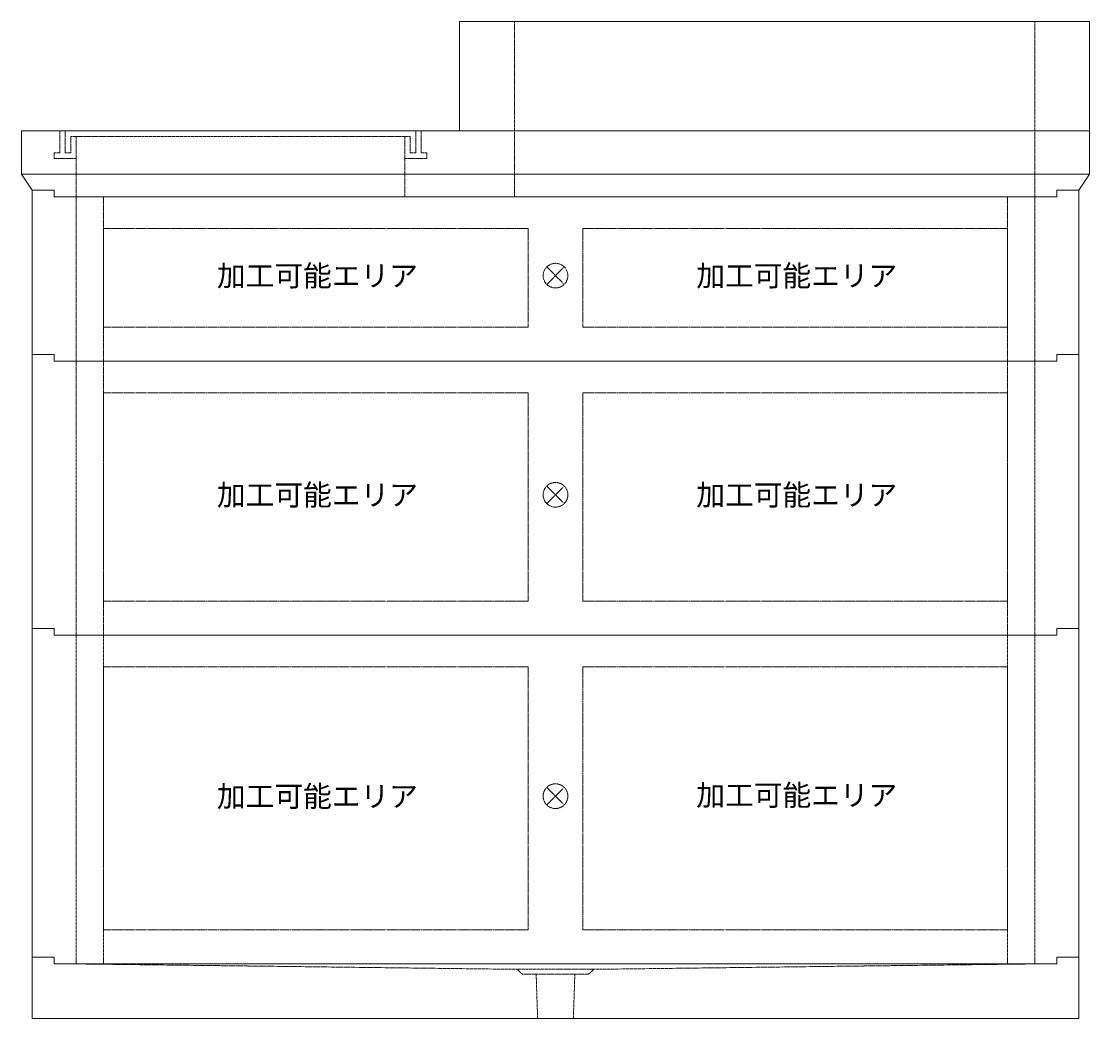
# Model space of a CAD drawing. Units: millimetres, scale not verified. Extents: x -4455 to 4455, y -3150 to 3150.
# Drawn here: x -1020 to 930, y -1970 to -150 of the extents above; entities that cross this region are included whole.
import ezdxf
from ezdxf.enums import TextEntityAlignment as Align

# ---------------------------------------------------------------- set-up
doc = ezdxf.new("R2010")
doc.units = ezdxf.units.MM
doc.header["$LTSCALE"] = 20
doc.linetypes.add('LONG_DASHED1', pattern=[7, 6, -1])
doc.linetypes.add('LONG_DOUBLE_CHAIN', pattern=[21.8, 18, -1, 0.6, -0.6, 0.6, -1])
for name, color, linetype, lineweight in [('0-6_D-STR', 7, 'Continuous', 9), ('0-7_D-STR-STR4', 134, 'LONG_DASHED1', 9), ('0-B_D-STR-STR5', 1, 'LONG_DOUBLE_CHAIN', 9)]:
    doc.layers.add(name, color=color, linetype=linetype, lineweight=lineweight)
doc.styles.add('ＭＳ ゴシック', font='')
doc.styles.get('ＭＳ ゴシック').set_extended_font_data('MS Gothic')

# ---------------------------------------------------------------- blocks, each defined once
blk = doc.blocks.new('A$C1CAF45D9')
at = {"layer": '0-6_D-STR', "linetype": 'LONG_DASHED1'}
for p, q in [((-1500, 0), (-1500, 2400)), ((17500, 0), (17500, 2400)), ((-17500, 0), (-17500, 2200)), ((-5500, 0), (-5500, 2200))]:
    blk.add_line(p, q, dxfattribs=at)
at = {"layer": '0-6_D-STR'}
for p, q in [((19500, 820), (-19500, 820)), ((-19100, 240), (-18300, 240)), ((-18300, 0), (-18300, 240)), ((19100, 240), (18300, 240))]:
    blk.add_line(p, q, dxfattribs=at)
for points in [[(-19500, 2400), (19500, 2400), (19500, 820), (19100, 240)], [(-19500, 2400), (-19500, 820), (-19100, 240)], [(-18300, 0), (18300, 0), (18300, 240)]]:
    blk.add_lwpolyline(points, dxfattribs=at)
at = {"layer": '0-7_D-STR-STR4'}
for points in [[(-18100, 2400), (-18100, 1600), (-18300, 1600), (-18300, 1400), (-17500, 1400)], [(-17500, 2200), (-17700, 2200), (-17700, 1600), (-17900, 1600), (-17900, 2400)], [(-17500, 2200), (-5500, 2200), (-5300, 2200), (-5300, 1600), (-5100, 1600), (-5100, 2400)], [(-4900, 2400), (-4900, 1600), (-4700, 1600), (-4700, 1400), (-5500, 1400)]]:
    blk.add_lwpolyline(points, dxfattribs=at)
blk = doc.blocks.new('A$C786A4183')
at = {"layer": '0-6_D-STR'}
blk.add_line((-11500, 4000), (-11500, 0), dxfattribs=at)
at = {"layer": '0-6_D-STR', "linetype": 'LONG_DASHED1'}
for p, q in [((-9500, 0), (-9500, 4000)), ((9500, 0), (9500, 4000))]:
    blk.add_line(p, q, dxfattribs=at)
at = {"layer": '0-6_D-STR'}
blk.add_lwpolyline([(-11500, 4000), (11500, 4000), (11500, 0), (-11500, 0)], dxfattribs=at)
blk = doc.blocks.new('A$C0EB83927')
at = {"layer": '0-6_D-STR'}
for p, q in [((-19100, 240), (-19100, -2000)), ((-19100, 240), (-18300, 240)), ((-18300, 0), (-18300, 240)), ((18300, 0), (-18300, 0)), ((19100, 240), (18300, 240)), ((18300, 0), (18300, 240)), ((19100, 240), (19100, -2000)), ((19100, -2000), (-19100, -2000))]:
    blk.add_line(p, q, dxfattribs=at)
at = {"layer": '0-6_D-STR', "linetype": 'LONG_DASHED1'}
for p, q in [((-17680, 0), (-1400, -200)), ((17680, 0), (1400, -200)), ((-1200, -380), (-1400, -200)), ((-1400, -200), (1400, -200)), ((-1200, -380), (1200, -380)), ((-653.3, -2000), (-705, -380)), ((653.3, -2000), (705, -380)), ((1200, -380), (1400, -200))]:
    blk.add_line(p, q, dxfattribs=at)
blk = doc.blocks.new('A$C1C640AAB')
at = {"layer": '0-B_D-STR-STR5'}
for p, q in [((-318.2, -318.2), (318.2, 318.2)), ((-318.2, 318.2), (318.2, -318.2))]:
    blk.add_line(p, q, dxfattribs=at)
blk.add_circle((0, 0), 450, dxfattribs=at)
blk = doc.blocks.new('A$C25BF593D')
at = {"layer": '0-6_D-STR'}
for p, q in [((-19100, -5760), (-19100, 240)), ((-19100, 240), (-18300, 240)), ((-18300, 0), (-18300, 240)), ((-18300, 0), (18300, 0)), ((19100, 240), (18300, 240)), ((18300, 0), (18300, 240)), ((19100, -5760), (19100, 240)), ((-19100, -5760), (-18300, -5760)), ((-18300, -6000), (-18300, -5760)), ((19100, -5760), (18300, -5760)), ((18300, -6000), (18300, -5760)), ((-18300, -6000), (18300, -6000))]:
    blk.add_line(p, q, dxfattribs=at)
at = {"layer": '0-6_D-STR', "linetype": 'LONG_DASHED1'}
for p, q in [((-17500, -6000), (-17500, 0)), ((-16500, -6000), (-16500, 0)), ((16500, -6000), (16500, 0)), ((17500, -6000), (17500, 0))]:
    blk.add_line(p, q, dxfattribs=at)
at = {"layer": '0-B_D-STR-STR5'}
for p, q in [((-16500, -1160), (-16500, -4760)), ((-1000, -1160), (-16500, -1160)), ((-1000, -1160), (-1000, -4760)), ((1000, -1160), (16500, -1160)), ((1000, -1160), (1000, -4760)), ((16500, -1160), (16500, -4760)), ((-1000, -4760), (-16500, -4760)), ((1000, -4760), (16500, -4760))]:
    blk.add_line(p, q, dxfattribs=at)
blk = doc.blocks.new('A$C958c085e')
at = {"layer": '0-6_D-STR'}
blk.add_blockref('A$C25BF593D', (0, 0), dxfattribs=at)
at = {"layer": '0-B_D-STR-STR5'}
blk.add_blockref('A$C1C640AAB', (0, -2880), dxfattribs=at)
blk = doc.blocks.new('A$C1A463117')
at = {"layer": '0-6_D-STR'}
for p, q in [((-19100, 240), (-18300, 240)), ((-19100, -9760), (-19100, 240)), ((-18300, 0), (-18300, 240)), ((-18300, 0), (18300, 0)), ((19100, 240), (18300, 240)), ((18300, 0), (18300, 240)), ((19100, -9760), (19100, 240)), ((-19100, -9760), (-18300, -9760)), ((-18300, -10000), (-18300, -9760)), ((-18300, -10000), (18300, -10000)), ((19100, -9760), (18300, -9760)), ((18300, -10000), (18300, -9760))]:
    blk.add_line(p, q, dxfattribs=at)
at = {"layer": '0-6_D-STR', "linetype": 'LONG_DASHED1'}
for p, q in [((-17500, -10000), (-17500, 0)), ((-16500, -10000), (-16500, 0)), ((16500, -10000), (16500, 0)), ((17500, -10000), (17500, 0))]:
    blk.add_line(p, q, dxfattribs=at)
at = {"layer": '0-B_D-STR-STR5'}
for p, q in [((-16500, -1160), (-16500, -8760)), ((-1000, -1160), (-16500, -1160)), ((-1000, -1160), (-1000, -8760)), ((1000, -1160), (16500, -1160)), ((1000, -1160), (1000, -8760)), ((16500, -1160), (16500, -8760)), ((-1000, -8760), (-16500, -8760)), ((1000, -8760), (16500, -8760))]:
    blk.add_line(p, q, dxfattribs=at)
blk = doc.blocks.new('A$Cf53da7ad')
at = {"layer": '0-6_D-STR'}
blk.add_blockref('A$C1A463117', (0, 0), dxfattribs=at)
at = {"layer": '0-B_D-STR-STR5'}
blk.add_blockref('A$C1C640AAB', (0, -4880), dxfattribs=at)
blk = doc.blocks.new('A$Cdb0822c0')
at = {"layer": '0-6_D-STR'}
for p, q in [((-19100, -11760), (-19100, 240)), ((-19100, 240), (-18300, 240)), ((-18300, 0), (-18300, 240)), ((-18300, 0), (18300, 0)), ((19100, 240), (18300, 240)), ((18300, 0), (18300, 240)), ((19100, -11760), (19100, 240)), ((-19100, -11760), (-18300, -11760)), ((-18300, -12000), (-18300, -11760)), ((-18300, -12000), (18300, -12000)), ((19100, -11760), (18300, -11760)), ((18300, -12000), (18300, -11760))]:
    blk.add_line(p, q, dxfattribs=at)
at = {"layer": '0-6_D-STR', "linetype": 'LONG_DASHED1'}
for p, q in [((-17500, -12000), (-17500, 0)), ((-16500, -12000), (-16500, 0)), ((16500, -12000), (16500, 0)), ((17500, -12000), (17500, 0))]:
    blk.add_line(p, q, dxfattribs=at)
at = {"layer": '0-B_D-STR-STR5'}
for p, q in [((-16500, -1160), (-16500, -10760)), ((-1000, -1160), (-16500, -1160)), ((-1000, -1160), (-1000, -10760)), ((1000, -1160), (16500, -1160)), ((1000, -1160), (1000, -10760)), ((16500, -1160), (16500, -10760)), ((-1000, -10760), (-16500, -10760)), ((1000, -10760), (16500, -10760))]:
    blk.add_line(p, q, dxfattribs=at)
blk = doc.blocks.new('A$Ca1be79d4')
at = {"layer": '0-6_D-STR'}
blk.add_blockref('A$Cdb0822c0', (0, 0), dxfattribs=at)
at = {"layer": '0-B_D-STR-STR5'}
blk.add_blockref('A$C1C640AAB', (0, -5880), dxfattribs=at)

msp = doc.modelspace()

# ---------------------------------------------------------------- block references
at = {"layer": '0-6_D-STR', "yscale": 0.05}
for name, p, xscale in [('A$C786A4183', (355, -350), 0.05), ('A$C1CAF45D9', (-45, -470), 0.05), ('A$C958c085e', (-45, -470), 0.05), ('A$Cf53da7ad', (-45, -770), 0.05), ('A$Ca1be79d4', (-45, -1270), 0.05), ('A$C0EB83927', (-45, -1870), -0.05)]:
    msp.add_blockref(name, p, dxfattribs=dict(at, xscale=xscale))

# ---------------------------------------------------------------- texts
at = {"layer": '0-B_D-STR-STR5', "style": 'ＭＳ ゴシック'}
for p in [(-662.98, -644.98), (212.02, -644.98), (-662.98, -1044.98), (212.02, -1044.98), (-662.98, -1594.98), (212.02, -1592.98)]:
    msp.add_text('加工可能エリア', height=38.42, dxfattribs=at).set_placement(p, align=Align.BOTTOM_LEFT)

doc.saveas('drawing.dxf')
